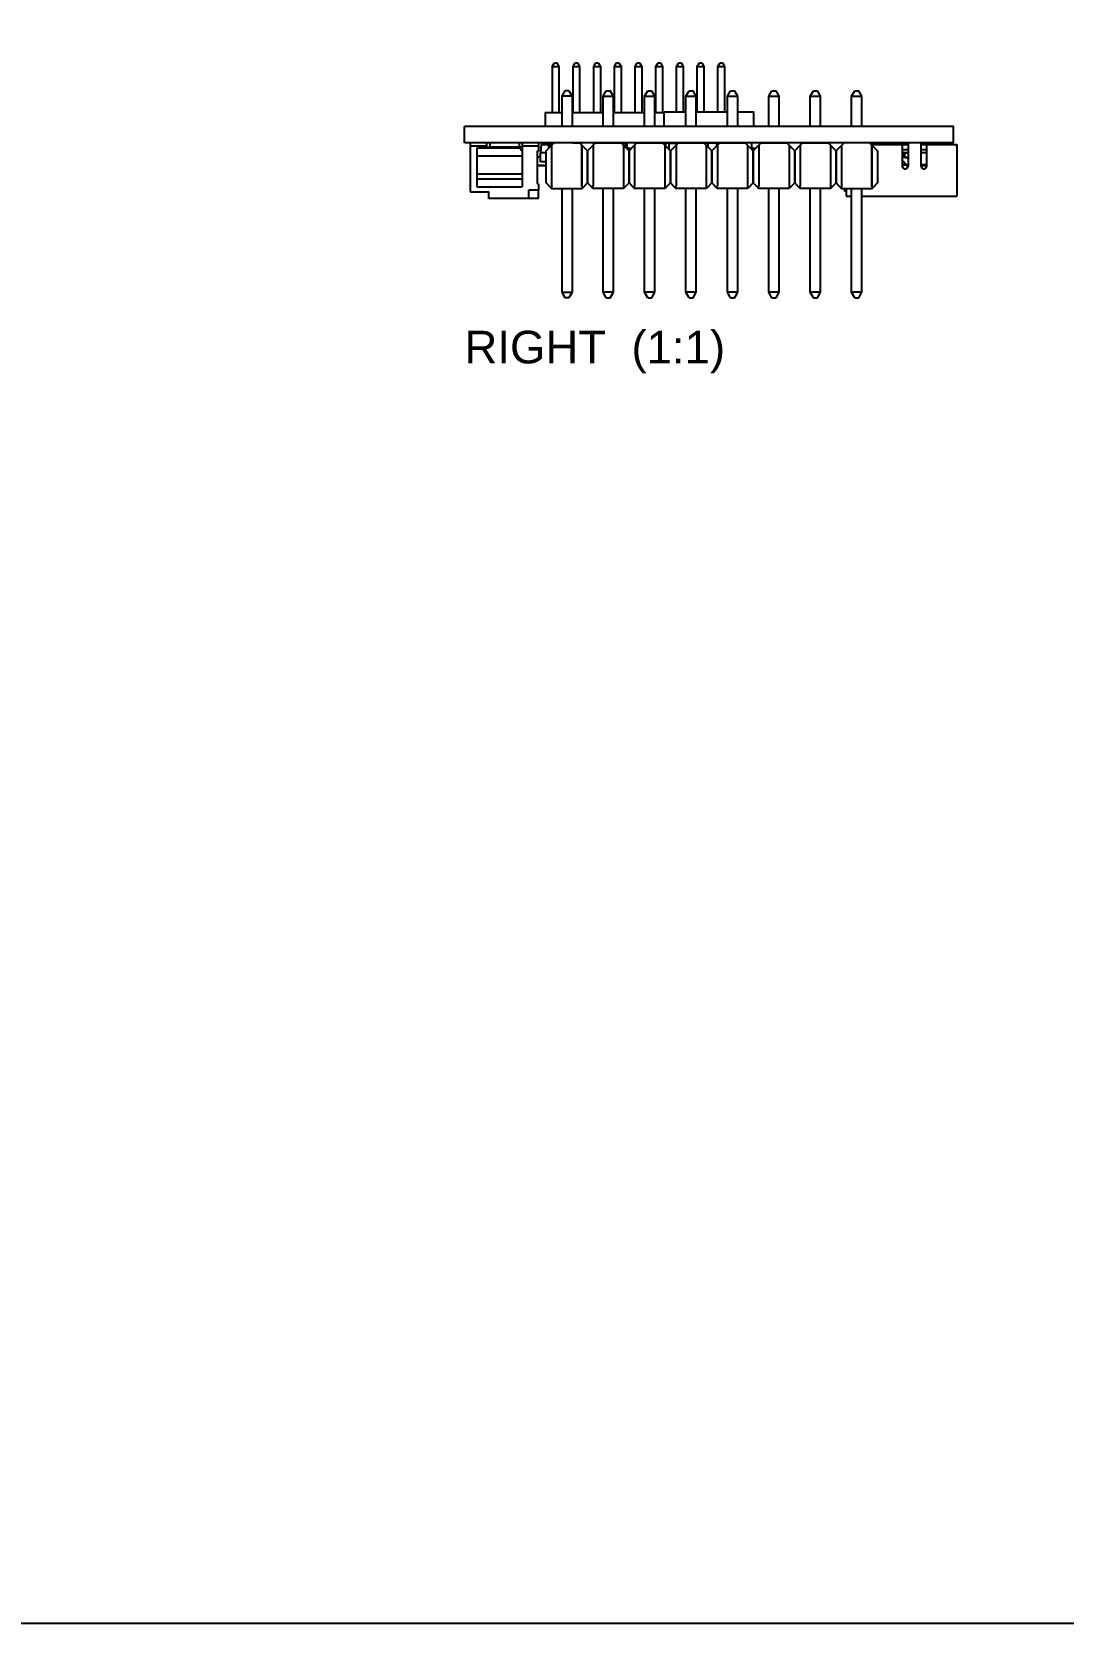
# Model space of a CAD drawing. Header units: millimetres. Extents: x -50 to 227, y -72 to 118.
# Drawn here: x 33.5 to 96.7, y -72 to 25.6 of the extents above; entities that cross this region are included whole.
import ezdxf

# ---------------------------------------------------------------- set-up
doc = ezdxf.new("R2010")
doc.units = ezdxf.units.MM
for name, color, linetype in [('LABELS', 7, 'Continuous'), ('SHEET_A4', 7, 'Continuous'), ('VISIBLE', 7, 'Continuous')]:
    doc.layers.add(name, color=color, linetype=linetype)
doc.styles.get("Standard").update_dxf_attribs({"font": 'arial.ttf'})

msp = doc.modelspace()

# ---------------------------------------------------------------- linework, layer by layer
at = {"layer": 'SHEET_A4'}
msp.add_lwpolyline([(-50, -72), (227, -72), (227, 118), (-50, 118)], close=True, dxfattribs=at)
at = {"layer": 'VISIBLE'}
for points in [[(65.387, 23.449), (65.519, 23.678)], [(65.387, 23.449), (65.794, 23.449)], [(65.387, 23.449), (65.387, 20.63)], [(65.519, 23.678), (65.662, 23.678)], [(65.662, 23.678), (65.794, 23.449)], [(65.794, 23.449), (65.794, 20.63)], [(66.657, 23.449), (66.789, 23.678)], [(66.657, 23.449), (67.064, 23.449)], [(66.657, 20.63), (66.657, 23.449)], [(66.789, 23.678), (66.932, 23.678)], [(66.932, 23.678), (67.064, 23.449)], [(67.064, 23.449), (67.064, 20.63)], [(67.927, 23.449), (68.059, 23.678)], [(67.927, 23.449), (68.334, 23.449)], [(67.927, 20.63), (67.927, 23.449)], [(68.059, 23.678), (68.202, 23.678)], [(68.202, 23.678), (68.334, 23.449)], [(68.334, 23.449), (68.334, 20.63)], [(69.197, 23.449), (69.329, 23.678)], [(69.197, 23.449), (69.604, 23.449)], [(69.197, 20.63), (69.197, 23.449)], [(69.329, 23.678), (69.472, 23.678)], [(69.472, 23.678), (69.604, 23.449)], [(69.604, 23.449), (69.604, 20.63)], [(70.467, 23.449), (70.599, 23.678)], [(70.467, 23.449), (70.874, 23.449)], [(70.467, 20.63), (70.467, 23.449)], [(70.599, 23.678), (70.742, 23.678)], [(70.742, 23.678), (70.874, 23.449)], [(70.874, 23.449), (70.874, 20.63)], [(71.737, 23.449), (71.869, 23.678)], [(71.737, 23.449), (72.144, 23.449)], [(71.737, 20.63), (71.737, 23.449)], [(71.869, 23.678), (72.012, 23.678)], [(72.012, 23.678), (72.144, 23.449)], [(72.144, 23.449), (72.144, 20.63)], [(73.007, 23.449), (73.139, 23.678)], [(73.007, 23.449), (73.414, 23.449)], [(73.007, 20.666), (73.007, 23.449)], [(73.139, 23.678), (73.282, 23.678)], [(73.282, 23.678), (73.414, 23.449)], [(73.414, 23.449), (73.414, 20.666)], [(74.277, 23.449), (74.409, 23.678)], [(74.277, 23.449), (74.684, 23.449)], [(74.277, 20.666), (74.277, 23.449)], [(74.409, 23.678), (74.552, 23.678)], [(74.552, 23.678), (74.684, 23.449)], [(74.684, 23.449), (74.684, 20.666)], [(75.547, 23.449), (75.679, 23.678)], [(75.547, 23.449), (75.954, 23.449)], [(75.547, 20.666), (75.547, 23.449)], [(75.679, 23.678), (75.822, 23.678)], [(75.822, 23.678), (75.954, 23.449)], [(75.954, 23.449), (75.954, 20.666)], [(66.155, 21.965), (65.965, 21.625)], [(66.595, 21.625), (65.965, 21.625)], [(65.965, 21.625), (65.965, 19.766)], [(66.405, 21.965), (66.155, 21.965)], [(66.405, 21.965), (66.595, 21.625)], [(66.595, 21.625), (66.595, 19.766)], [(68.505, 21.625), (68.695, 21.965)], [(68.505, 21.625), (69.135, 21.625)], [(68.505, 19.766), (68.505, 21.625)], [(68.695, 21.965), (68.945, 21.965)], [(69.135, 21.625), (68.945, 21.965)], [(69.135, 19.766), (69.135, 21.625)], [(71.045, 21.625), (71.235, 21.965)], [(71.045, 21.625), (71.675, 21.625)], [(71.045, 19.766), (71.045, 21.625)], [(71.235, 21.965), (71.485, 21.965)], [(71.675, 21.625), (71.485, 21.965)], [(71.675, 19.766), (71.675, 21.625)], [(73.585, 21.625), (73.775, 21.965)], [(73.585, 21.625), (74.215, 21.625)], [(73.585, 19.766), (73.585, 21.625)], [(73.775, 21.965), (74.025, 21.965)], [(74.215, 21.625), (74.025, 21.965)], [(74.215, 19.766), (74.215, 21.625)], [(76.125, 21.625), (76.315, 21.965)], [(76.125, 21.625), (76.755, 21.625)], [(76.125, 19.766), (76.125, 21.625)], [(76.315, 21.965), (76.565, 21.965)], [(76.755, 21.625), (76.565, 21.965)], [(76.755, 19.766), (76.755, 21.625)], [(78.665, 21.625), (78.855, 21.965)], [(78.665, 21.625), (79.295, 21.625)], [(78.665, 19.766), (78.665, 21.625)], [(78.855, 21.965), (79.105, 21.965)], [(79.295, 21.625), (79.105, 21.965)], [(79.295, 19.766), (79.295, 21.625)], [(81.205, 21.625), (81.395, 21.965)], [(81.205, 21.625), (81.835, 21.625)], [(81.205, 19.766), (81.205, 21.625)], [(81.395, 21.965), (81.645, 21.965)], [(81.835, 21.625), (81.645, 21.965)], [(81.835, 19.766), (81.835, 21.625)], [(83.745, 21.625), (83.935, 21.965)], [(83.745, 21.625), (84.375, 21.625)], [(83.745, 19.766), (83.745, 21.625)], [(83.935, 21.965), (84.185, 21.965)], [(84.375, 21.625), (84.185, 21.965)], [(84.375, 19.766), (84.375, 21.625)], [(64.956, 20.63), (64.956, 19.766)], [(64.956, 20.63), (65.965, 20.63)], [(66.595, 20.63), (68.505, 20.63)], [(69.135, 20.63), (71.045, 20.63)], [(71.675, 20.63), (72.25, 20.63)], [(72.25, 19.766), (72.25, 20.666)], [(72.25, 20.666), (73.585, 20.666)], [(74.215, 20.666), (76.125, 20.666)], [(76.755, 20.666), (77.75, 20.666)], [(77.75, 20.666), (77.751, 20.666)], [(77.751, 19.766), (77.751, 20.666)], [(90, 19.766), (60, 19.766)], [(60, 18.765), (60, 19.766)], [(90, 18.765), (90, 19.766)], [(90, 18.765), (60, 18.765)], [(60.348, 18.765), (60.348, 18.565)], [(60.348, 18.565), (60.348, 15.765)], [(61.348, 18.565), (60.348, 18.565)], [(61.348, 18.765), (61.348, 18.515)], [(61.548, 18.765), (61.548, 18.515)], [(63.348, 18.765), (63.348, 18.515)], [(63.548, 18.765), (63.548, 18.515)], [(64.548, 18.565), (63.548, 18.565)], [(64.548, 18.765), (64.548, 18.565)], [(64.548, 18.565), (64.548, 18.265)], [(64.709, 18.665), (64.665, 18.165)], [(64.709, 18.665), (65.165, 18.665)], [(64.848, 18.665), (64.948, 18.765)], [(65.356, 18.621), (65.01, 18.275)], [(65.165, 18.765), (65.465, 18.765)], [(65.165, 18.64), (65.165, 18.765)], [(65.165, 18.64), (65.375, 18.64)], [(65.165, 18.578), (65.165, 18.623), (65.165, 18.64)], [(65.165, 18.43), (65.165, 18.578)], [(65.499, 18.764), (65.356, 18.621)], [(65.356, 16.138), (65.356, 18.465), (65.356, 18.621)], [(65.465, 18.73), (65.465, 18.765)], [(65.465, 18.765), (65.465, 18.73)], [(65.465, 18.73), (65.465, 18.765)], [(65.465, 18.765), (65.465, 18.765)], [(67.062, 18.764), (65.499, 18.764)], [(65.794, 18.765), (65.794, 18.764)], [(65.965, 18.765), (65.965, 18.764)], [(66.595, 18.765), (66.595, 18.764)], [(66.644, 18.764), (66.65, 18.765)], [(66.65, 18.765), (67.15, 18.765)], [(67.062, 18.764), (67.205, 18.621)], [(67.205, 18.621), (67.062, 18.764)], [(67.36, 18.465), (67.062, 18.764)], [(67.062, 18.764), (67.36, 18.465)], [(67.15, 18.765), (67.162, 18.753)], [(67.162, 18.753), (67.162, 18.663)], [(67.205, 18.621), (67.55, 18.275)], [(67.205, 16.138), (67.205, 18.465), (67.205, 18.621)], [(67.205, 18.621), (67.55, 18.275)], [(67.55, 18.275), (67.896, 18.621)], [(67.896, 18.621), (68.039, 18.764)], [(67.896, 18.621), (67.896, 18.465), (67.896, 16.138)], [(67.927, 18.653), (67.927, 18.765)], [(68.039, 18.764), (69.602, 18.764)], [(68.2, 18.764), (68.2, 18.765)], [(68.505, 18.765), (68.2, 18.765)], [(68.2, 18.764), (68.2, 18.765)], [(68.505, 18.764), (68.505, 18.765)], [(69.35, 18.765), (69.135, 18.765)], [(69.135, 18.764), (69.135, 18.765)], [(69.344, 18.764), (69.35, 18.765)], [(69.35, 18.765), (69.85, 18.765)], [(69.602, 18.764), (69.9, 18.465)], [(69.9, 18.465), (69.602, 18.764)], [(69.602, 18.764), (69.745, 18.621)], [(69.745, 18.621), (69.602, 18.764)], [(69.688, 18.765), (69.688, 18.765)], [(70.09, 18.275), (69.745, 18.621)], [(69.745, 18.621), (69.745, 18.465), (69.745, 16.138)], [(70.09, 18.275), (69.745, 18.621)], [(69.95, 18.765), (69.85, 18.765)], [(69.85, 18.765), (69.862, 18.753)], [(69.862, 18.753), (69.95, 18.753)], [(69.862, 18.753), (69.862, 18.503)], [(69.95, 18.765), (69.95, 18.415)], [(70.09, 18.275), (70.436, 18.621)], [(70.412, 18.765), (70.4, 18.753)], [(70.436, 18.621), (70.579, 18.764)], [(70.436, 18.621), (70.436, 18.465), (70.436, 16.138)], [(70.45, 18.765), (70.45, 18.635)], [(70.579, 18.764), (72.142, 18.764)], [(70.874, 18.765), (70.874, 18.764)], [(71.1, 18.765), (71, 18.765)], [(71.045, 18.765), (71, 18.765)], [(71, 18.765), (71.045, 18.765)], [(71, 18.765), (71, 18.764)], [(71.045, 18.764), (71.045, 18.765)], [(71.675, 18.765), (72.05, 18.765)], [(71.675, 18.765), (72.05, 18.765)], [(72.05, 18.765), (71.675, 18.765)], [(73.162, 18.765), (71.675, 18.765)], [(72, 18.765), (71.675, 18.765)], [(72, 18.765), (71.675, 18.765)], [(71.7, 18.765), (71.675, 18.765)], [(72, 18.765), (71.675, 18.765)], [(71.675, 18.764), (71.675, 18.765)], [(72, 18.765), (71.7, 18.765)], [(72.05, 18.765), (72.05, 18.765)], [(72.05, 18.765), (72.05, 18.765)], [(72.05, 18.765), (72.05, 18.765)], [(72.05, 18.765), (72.05, 18.765)], [(72.142, 18.764), (72.44, 18.465)], [(72.44, 18.465), (72.142, 18.764)], [(72.142, 18.764), (72.285, 18.621)], [(72.285, 18.621), (72.142, 18.764)], [(72.63, 18.275), (72.285, 18.621)], [(72.285, 18.621), (72.285, 18.465), (72.285, 16.138)], [(72.63, 18.275), (72.285, 18.621)], [(72.362, 18.765), (72.35, 18.753)], [(72.35, 18.555), (72.35, 18.753)], [(72.362, 18.765), (72.538, 18.765)], [(72.538, 18.765), (72.55, 18.753)], [(72.55, 18.753), (72.538, 18.765)], [(72.55, 18.753), (73.108, 18.753)], [(72.55, 18.355), (72.55, 18.753)], [(72.63, 18.275), (72.976, 18.621)], [(72.976, 18.621), (73.119, 18.764)], [(72.976, 18.621), (72.976, 18.465), (72.976, 16.138)], [(73.119, 18.764), (74.682, 18.764)], [(73.162, 18.765), (73.156, 18.764)], [(73.4, 18.765), (73.338, 18.765)], [(73.338, 18.765), (73.344, 18.764)], [(73.344, 18.764), (73.338, 18.765)], [(73.585, 18.764), (73.585, 18.765)], [(74.215, 18.765), (74.35, 18.765)], [(74.215, 18.765), (74.35, 18.765)], [(74.35, 18.765), (74.215, 18.765)], [(74.215, 18.764), (74.215, 18.765)], [(74.356, 18.764), (74.35, 18.765)], [(74.356, 18.764), (74.35, 18.765)], [(74.35, 18.765), (74.356, 18.764)], [(74.35, 18.765), (74.356, 18.764)], [(74.362, 18.765), (74.356, 18.764)], [(74.356, 18.764), (74.362, 18.765)], [(74.544, 18.764), (74.538, 18.765)], [(74.538, 18.765), (74.544, 18.764)], [(74.682, 18.764), (74.98, 18.465)], [(74.98, 18.465), (74.682, 18.764)], [(74.682, 18.764), (74.825, 18.621)], [(74.825, 18.621), (74.682, 18.764)], [(74.683, 18.762), (74.683, 18.765)], [(74.683, 18.765), (75.183, 18.765)], [(75.17, 18.275), (74.825, 18.621)], [(74.825, 18.621), (74.825, 18.465), (74.825, 16.138)], [(75.17, 18.275), (74.825, 18.621)], [(74.938, 18.753), (74.95, 18.765)], [(74.938, 18.507), (74.938, 18.753)], [(74.95, 18.765), (75.45, 18.765)], [(75.17, 18.275), (75.516, 18.621)], [(75.45, 18.765), (75.462, 18.753)], [(75.462, 18.753), (75.462, 18.567)], [(75.516, 18.621), (75.659, 18.764)], [(75.516, 18.621), (75.516, 18.465), (75.516, 16.138)], [(75.547, 18.653), (75.547, 18.765)], [(75.662, 18.765), (75.65, 18.755)], [(75.659, 18.764), (77.222, 18.764)], [(75.662, 18.765), (75.938, 18.765)], [(75.662, 18.765), (75.938, 18.765)], [(75.8, 18.765), (76.125, 18.765)], [(75.938, 18.765), (75.944, 18.764)], [(75.944, 18.764), (75.938, 18.765)], [(75.962, 18.765), (75.956, 18.764)], [(75.956, 18.764), (75.962, 18.765)], [(75.962, 18.765), (76.125, 18.765)], [(76.125, 18.765), (75.962, 18.765)], [(76.05, 18.765), (76.125, 18.765)], [(76.05, 18.765), (76.125, 18.765)], [(76.125, 18.765), (76.05, 18.765)], [(76.05, 18.765), (76.05, 18.765)], [(76.125, 18.764), (76.125, 18.765)], [(76.755, 18.764), (76.755, 18.765)], [(76.762, 18.765), (76.756, 18.764)], [(76.756, 18.764), (76.762, 18.765)], [(76.944, 18.764), (76.938, 18.765)], [(76.938, 18.765), (76.944, 18.764)], [(76.962, 18.765), (76.956, 18.764)], [(77.222, 18.764), (77.52, 18.465)], [(77.52, 18.465), (77.222, 18.764)], [(77.222, 18.764), (77.365, 18.621)], [(77.365, 18.621), (77.222, 18.764)], [(77.238, 18.765), (77.25, 18.753)], [(77.25, 18.753), (77.238, 18.765)], [(77.25, 18.735), (77.25, 18.753)], [(77.25, 18.753), (77.25, 18.735)], [(77.25, 18.735), (77.25, 18.753)], [(77.25, 18.753), (77.25, 18.735)], [(77.71, 18.275), (77.365, 18.621)], [(77.365, 18.621), (77.365, 18.465), (77.365, 16.138)], [(77.71, 18.275), (77.365, 18.621)], [(77.6, 18.765), (77.6, 18.415)], [(77.71, 18.275), (78.056, 18.621)], [(78.056, 18.621), (78.199, 18.764)], [(78.056, 18.621), (78.056, 18.465), (78.056, 16.138)], [(78.1, 18.765), (78.1, 18.665)], [(78.199, 18.764), (79.762, 18.764)], [(78.444, 18.764), (78.45, 18.765)], [(78.45, 18.765), (78.665, 18.765)], [(78.485, 18.765), (78.665, 18.765)], [(78.485, 18.764), (78.485, 18.765)], [(78.665, 18.764), (78.665, 18.765)], [(79.295, 18.764), (79.295, 18.765)], [(79.762, 18.764), (80.06, 18.465)], [(80.06, 18.465), (79.762, 18.764)], [(79.762, 18.764), (79.905, 18.621)], [(79.905, 18.621), (79.762, 18.764)], [(80.25, 18.275), (79.905, 18.621)], [(79.905, 18.621), (79.905, 18.465), (79.905, 16.138)], [(80.25, 18.275), (79.905, 18.621)], [(80.25, 18.275), (80.596, 18.621)], [(80.596, 18.621), (80.739, 18.764)], [(80.596, 18.621), (80.596, 18.465), (80.596, 16.138)], [(80.739, 18.764), (82.302, 18.764)], [(80.75, 18.764), (80.75, 18.765)], [(80.75, 18.765), (80.75, 18.765)], [(80.75, 18.765), (80.75, 18.764)], [(81.205, 18.764), (81.205, 18.765)], [(81.835, 18.764), (81.835, 18.765)], [(82.302, 18.764), (82.6, 18.465)], [(82.6, 18.465), (82.302, 18.764)], [(82.302, 18.764), (82.445, 18.621)], [(82.445, 18.621), (82.302, 18.764)], [(82.79, 18.275), (82.445, 18.621)], [(82.445, 18.621), (82.445, 18.465), (82.445, 16.138)], [(82.79, 18.275), (82.445, 18.621)], [(83.136, 18.621), (82.79, 18.275)], [(83.279, 18.764), (83.136, 18.621)], [(83.136, 16.138), (83.136, 18.465), (83.136, 18.621)], [(84.842, 18.764), (83.279, 18.764)], [(83.4, 18.765), (83.4, 18.764)], [(83.745, 18.764), (83.745, 18.765)], [(84.375, 18.764), (84.375, 18.765)], [(84.842, 18.764), (84.985, 18.621)], [(84.985, 18.621), (84.842, 18.764)], [(85.14, 18.465), (84.842, 18.764)], [(84.842, 18.764), (85.14, 18.465)], [(84.94, 18.665), (86.85, 18.665)], [(84.985, 18.621), (85.33, 18.275)], [(84.985, 16.138), (84.985, 18.465), (84.985, 18.621)], [(84.985, 18.621), (85.33, 18.275)], [(86.85, 18.665), (86.85, 18.657), (86.85, 18.632), (86.85, 18.591), (86.85, 18.534), (86.85, 18.461), (86.85, 18.375), (86.85, 18.276), (86.85, 18.165), (86.85, 18.043), (86.85, 17.912), (86.85, 17.775), (86.85, 17.631), (86.85, 17.484), (86.85, 17.335)], [(86.85, 18.665), (86.851, 18.665), (86.855, 18.665), (86.861, 18.665), (86.87, 18.665), (86.881, 18.665), (86.894, 18.665), (86.909, 18.665), (86.925, 18.665), (86.944, 18.665), (86.963, 18.665), (86.984, 18.665), (87.006, 18.665), (87.028, 18.665), (87.05, 18.665)], [(87.05, 18.665), (87.2, 18.665)], [(87.2, 18.765), (87.2, 17.335)], [(88, 17.335), (88, 18.765)], [(88, 18.665), (88.15, 18.665)], [(88.15, 18.665), (88.172, 18.665), (88.195, 18.665), (88.216, 18.665), (88.237, 18.665), (88.256, 18.665), (88.275, 18.665), (88.291, 18.665), (88.306, 18.665), (88.319, 18.665), (88.33, 18.665), (88.339, 18.665), (88.345, 18.665), (88.349, 18.665), (88.35, 18.665)], [(88.35, 17.335), (88.35, 17.484), (88.35, 17.631), (88.35, 17.775), (88.35, 17.912), (88.35, 18.043), (88.35, 18.165), (88.35, 18.276), (88.35, 18.375), (88.35, 18.461), (88.35, 18.534), (88.35, 18.591), (88.35, 18.632), (88.35, 18.657), (88.35, 18.665)], [(88.35, 18.665), (90.2, 18.665)], [(88.875, 18.715), (88.861, 18.68), (88.825, 18.665)], [(88.925, 18.765), (88.89, 18.751), (88.875, 18.715)], [(89.475, 18.765), (89.511, 18.751), (89.525, 18.715)], [(89.525, 18.715), (89.539, 18.68), (89.575, 18.665)], [(90.2, 18.515), (90.2, 18.665)], [(90.2, 18.665), (90.2, 18.657), (90.2, 18.632), (90.2, 18.591), (90.2, 18.534), (90.2, 18.461), (90.2, 18.375), (90.2, 18.276), (90.2, 18.165), (90.2, 18.043), (90.2, 17.912), (90.2, 17.775), (90.2, 17.631), (90.2, 17.484), (90.2, 17.335)], [(60.748, 18.465), (60.748, 17.965)], [(60.748, 18.465), (63.348, 18.465)], [(60.748, 17.965), (63.548, 17.965)], [(60.748, 17.965), (60.748, 16.865)], [(61.348, 18.515), (61.348, 18.515), (61.348, 18.514), (61.348, 18.513), (61.348, 18.511), (61.348, 18.509), (61.348, 18.506), (61.348, 18.502), (61.348, 18.498), (61.348, 18.494), (61.348, 18.489), (61.348, 18.484), (61.348, 18.478), (61.348, 18.472), (61.348, 18.465)], [(61.348, 18.515), (61.548, 18.515)], [(63.348, 18.515), (61.548, 18.515)], [(63.548, 18.515), (63.348, 18.515)], [(63.548, 18.265), (63.348, 18.465)], [(63.548, 18.515), (63.548, 18.514), (63.548, 18.51), (63.548, 18.504), (63.548, 18.495), (63.548, 18.485), (63.548, 18.472), (63.548, 18.457), (63.548, 18.44), (63.548, 18.422), (63.548, 18.402), (63.548, 18.381), (63.548, 18.36), (63.548, 18.338), (63.548, 18.315)], [(63.548, 18.315), (63.548, 18.265)], [(63.548, 18.265), (63.548, 17.965)], [(63.548, 17.965), (63.548, 16.865)], [(64.548, 18.265), (64.448, 18.265)], [(64.448, 18.265), (64.448, 16.265)], [(64.448, 17.89), (64.548, 17.89)], [(64.665, 17.928), (64.548, 17.89)], [(64.665, 17.928), (64.548, 17.89)], [(64.665, 17.928), (64.548, 17.89)], [(64.665, 17.928), (64.548, 17.89)], [(64.665, 17.928), (64.548, 17.89)], [(64.665, 17.928), (64.548, 17.89)], [(65.01, 18.165), (64.665, 18.165)], [(64.665, 17.615), (64.665, 18.165)], [(65.01, 17.615), (64.665, 17.615)], [(65.01, 18.275), (65.2, 18.465)], [(65.01, 16.311), (65.01, 18.275)], [(67.205, 18.465), (67.205, 16.138)], [(67.55, 18.275), (67.55, 16.311)], [(67.55, 16.311), (67.55, 18.275)], [(70.23, 18.415), (69.95, 18.415)], [(70.09, 16.311), (70.09, 18.275)], [(70.09, 18.275), (70.09, 16.311)], [(72.63, 18.275), (72.63, 16.311)], [(72.63, 16.311), (72.63, 18.275)], [(75.17, 16.311), (75.17, 18.275)], [(75.17, 18.275), (75.17, 16.311)], [(77.85, 18.415), (77.6, 18.415)], [(77.71, 18.275), (77.71, 16.311)], [(77.71, 16.311), (77.71, 18.275)], [(80.25, 16.311), (80.25, 18.275)], [(80.25, 18.275), (80.25, 16.311)], [(82.79, 18.275), (82.98, 18.465)], [(82.79, 18.275), (82.79, 16.311)], [(82.79, 16.311), (82.79, 18.275)], [(84.985, 18.465), (84.985, 16.138)], [(85.33, 18.275), (85.33, 16.311)], [(85.33, 18.275), (85.33, 16.311)], [(86.85, 18.365), (86.851, 18.365), (86.855, 18.365), (86.861, 18.365), (86.87, 18.365), (86.881, 18.365), (86.894, 18.365), (86.909, 18.365), (86.925, 18.365), (86.944, 18.365), (86.963, 18.365), (86.984, 18.365), (87.006, 18.365), (87.028, 18.365), (87.05, 18.365)], [(87.2, 18.165), (86.85, 18.165)], [(86.85, 18.165), (86.906, 18.165)], [(86.85, 18.145), (86.906, 18.145)], [(87.2, 17.865), (86.85, 17.865)], [(87.09, 17.446), (86.995, 17.54), (86.916, 17.619), (86.866, 17.669), (86.85, 17.685)], [(86.906, 18.165), (86.896, 18.155)], [(86.896, 18.135), (86.896, 18.148), (86.896, 18.155), (86.896, 18.155), (86.896, 18.155)], [(86.896, 17.895), (86.896, 18.135)], [(86.896, 17.895), (86.896, 17.883), (86.896, 17.876), (86.896, 17.875), (86.896, 17.875)], [(86.896, 17.875), (86.905, 17.865)], [(86.906, 18.165), (87.2, 18.165)], [(86.996, 18.155), (87.2, 18.155)], [(86.996, 18.155), (87.2, 18.155)], [(86.996, 17.895), (86.996, 18.135)], [(86.996, 17.875), (86.996, 17.895)], [(86.996, 17.865), (86.996, 17.895)], [(86.996, 17.875), (87.2, 17.875)], [(87.05, 18.365), (87.2, 18.365)], [(87.105, 17.875), (87.105, 17.865)], [(88, 18.365), (88.15, 18.365)], [(88.35, 18.165), (88, 18.165)], [(88.15, 18.365), (88.172, 18.365), (88.195, 18.365), (88.216, 18.365), (88.237, 18.365), (88.256, 18.365), (88.275, 18.365), (88.291, 18.365), (88.306, 18.365), (88.319, 18.365), (88.33, 18.365), (88.339, 18.365), (88.345, 18.365), (88.349, 18.365), (88.35, 18.365)], [(60.748, 16.865), (63.548, 16.865)], [(60.748, 16.865), (60.748, 16.565)], [(63.548, 16.865), (63.548, 16.565)], [(65.01, 17.39), (64.448, 17.39)], [(64.448, 17.39), (65.01, 17.39)], [(64.448, 17.39), (65.01, 17.39)], [(64.448, 17.39), (65.01, 17.39)], [(64.448, 17.39), (65.01, 17.39)], [(64.448, 17.39), (65.01, 17.39)], [(86.85, 17.446), (87.09, 17.446)], [(87.139, 17.397), (86.85, 17.397)], [(86.85, 17.335), (86.884, 17.232), (86.971, 17.169), (87.079, 17.169), (87.167, 17.232), (87.2, 17.335)], [(87.09, 17.446), (87.139, 17.397)], [(87.1, 17.435), (87.2, 17.435)], [(87.1, 17.435), (87.2, 17.435)], [(87.1, 17.435), (87.2, 17.435)], [(87.139, 17.397), (87.167, 17.391)], [(87.167, 17.233), (87.167, 17.391)], [(87.167, 17.385), (87.169, 17.385), (87.171, 17.385), (87.173, 17.385), (87.175, 17.385), (87.177, 17.385), (87.179, 17.385), (87.182, 17.385), (87.184, 17.385), (87.186, 17.385), (87.189, 17.385), (87.192, 17.385), (87.194, 17.385), (87.197, 17.385), (87.2, 17.385)], [(88, 17.435), (88.35, 17.435)], [(88, 17.435), (88.35, 17.435)], [(88, 17.435), (88.35, 17.435)], [(88, 17.385), (88.35, 17.385)], [(88, 17.335), (88.034, 17.232), (88.121, 17.169), (88.229, 17.169), (88.317, 17.232), (88.35, 17.335)], [(90.2, 17.335), (90.2, 16.835)], [(90.2, 16.835), (90.2, 16.686), (90.2, 16.539), (90.2, 16.396), (90.2, 16.258), (90.2, 16.128), (90.2, 16.006), (90.2, 15.895), (90.2, 15.795), (90.2, 15.709), (90.2, 15.637), (90.2, 15.58), (90.2, 15.539), (90.2, 15.514), (90.2, 15.505)], [(60.348, 15.765), (61.498, 15.765)], [(60.548, 15.765), (61.498, 15.765)], [(60.748, 16.565), (60.748, 16.065)], [(60.748, 16.565), (63.548, 16.565)], [(60.748, 16.065), (63.548, 16.065)], [(61.498, 15.365), (61.498, 15.765)], [(61.498, 15.565), (61.498, 15.765)], [(63.548, 16.565), (63.548, 16.065)], [(64.548, 15.865), (63.948, 15.865)], [(63.948, 15.365), (63.948, 15.865)], [(64.548, 16.265), (64.448, 16.265)], [(64.548, 16.265), (64.548, 15.865)], [(64.548, 15.365), (64.548, 15.865)], [(65.187, 16.134), (65.01, 16.311)], [(65.305, 16.016), (65.01, 16.311)], [(65.356, 16.138), (65.341, 16.069), (65.305, 16.016)], [(65.305, 16.016), (65.341, 15.98), (65.356, 15.965)], [(65.356, 15.965), (65.305, 16.016)], [(65.334, 16.054), (65.338, 16.062)], [(65.356, 15.965), (67.205, 15.965)], [(65.965, 15.965), (65.965, 9.61)], [(66.595, 15.965), (66.595, 9.61)], [(67.255, 16.016), (67.219, 16.069), (67.205, 16.138)], [(67.205, 15.965), (67.219, 15.98), (67.255, 16.016)], [(67.255, 16.016), (67.251, 16.012)], [(67.255, 16.016), (67.55, 16.311)], [(67.55, 16.311), (67.255, 16.016)], [(67.55, 16.311), (67.845, 16.016)], [(67.55, 16.311), (67.727, 16.134)], [(67.845, 16.016), (67.881, 16.069), (67.896, 16.138)], [(67.896, 15.965), (67.881, 15.98), (67.845, 16.016)], [(67.849, 16.012), (67.896, 15.965)], [(67.878, 16.062), (67.874, 16.055)], [(69.745, 15.965), (67.896, 15.965)], [(68.505, 9.61), (68.505, 15.965)], [(69.135, 9.61), (69.135, 15.965)], [(69.745, 16.138), (69.759, 16.069), (69.795, 16.016)], [(69.795, 16.016), (69.759, 15.98), (69.745, 15.965)], [(69.766, 16.054), (69.762, 16.063)], [(69.795, 16.016), (70.09, 16.311)], [(70.09, 16.311), (69.795, 16.016)], [(70.09, 16.311), (70.385, 16.016)], [(70.09, 16.311), (70.267, 16.134)], [(70.385, 16.016), (70.421, 16.069), (70.436, 16.138)], [(70.436, 15.965), (70.421, 15.98), (70.385, 16.016)], [(70.389, 16.012), (70.436, 15.965)], [(70.418, 16.062), (70.414, 16.055)], [(72.285, 15.965), (70.436, 15.965)], [(71.045, 9.61), (71.045, 15.965)], [(71.675, 9.61), (71.675, 15.965)], [(72.285, 16.138), (72.299, 16.069), (72.335, 16.016)], [(72.335, 16.016), (72.299, 15.98), (72.285, 15.965)], [(72.306, 16.054), (72.302, 16.063)], [(72.335, 16.016), (72.63, 16.311)], [(72.63, 16.311), (72.335, 16.016)], [(72.63, 16.311), (72.925, 16.016)], [(72.63, 16.311), (72.807, 16.134)], [(72.925, 16.016), (72.961, 16.069), (72.976, 16.138)], [(72.976, 15.965), (72.961, 15.98), (72.925, 16.016)], [(72.929, 16.012), (72.976, 15.965)], [(72.958, 16.062), (72.954, 16.055)], [(74.825, 15.965), (72.976, 15.965)], [(73.585, 9.61), (73.585, 15.965)], [(74.215, 9.61), (74.215, 15.965)], [(74.825, 16.138), (74.839, 16.069), (74.875, 16.016)], [(74.875, 16.016), (74.839, 15.98), (74.825, 15.965)], [(74.846, 16.054), (74.842, 16.063)], [(74.875, 16.016), (75.17, 16.311)], [(75.17, 16.311), (74.875, 16.016)], [(75.17, 16.311), (75.465, 16.016)], [(75.17, 16.311), (75.347, 16.134)], [(75.465, 16.016), (75.501, 16.069), (75.516, 16.138)], [(75.516, 15.965), (75.501, 15.98), (75.465, 16.016)], [(75.469, 16.012), (75.516, 15.965)], [(75.498, 16.062), (75.494, 16.055)], [(77.365, 15.965), (75.516, 15.965)], [(76.125, 9.61), (76.125, 15.965)], [(76.755, 9.61), (76.755, 15.965)], [(77.365, 16.138), (77.379, 16.069), (77.415, 16.016)], [(77.415, 16.016), (77.379, 15.98), (77.365, 15.965)], [(77.386, 16.054), (77.382, 16.063)], [(77.415, 16.016), (77.71, 16.311)], [(77.71, 16.311), (77.415, 16.016)], [(77.71, 16.311), (78.005, 16.016)], [(77.71, 16.311), (77.887, 16.134)], [(78.005, 16.016), (78.041, 16.069), (78.056, 16.138)], [(78.056, 15.965), (78.041, 15.98), (78.005, 16.016)], [(78.009, 16.012), (78.056, 15.965)], [(78.038, 16.062), (78.034, 16.055)], [(79.905, 15.965), (78.056, 15.965)], [(78.665, 9.61), (78.665, 15.965)], [(79.295, 9.61), (79.295, 15.965)], [(79.905, 16.138), (79.919, 16.069), (79.955, 16.016)], [(79.955, 16.016), (79.919, 15.98), (79.905, 15.965)], [(79.926, 16.054), (79.922, 16.063)], [(79.955, 16.016), (80.25, 16.311)], [(80.25, 16.311), (79.955, 16.016)], [(80.25, 16.311), (80.545, 16.016)], [(80.25, 16.311), (80.427, 16.134)], [(80.545, 16.016), (80.581, 16.069), (80.596, 16.138)], [(80.596, 15.965), (80.581, 15.98), (80.545, 16.016)], [(80.549, 16.012), (80.596, 15.965)], [(80.578, 16.062), (80.574, 16.055)], [(82.445, 15.965), (80.596, 15.965)], [(81.205, 9.61), (81.205, 15.965)], [(81.835, 9.61), (81.835, 15.965)], [(82.445, 16.138), (82.459, 16.069), (82.495, 16.016)], [(82.495, 16.016), (82.459, 15.98), (82.445, 15.965)], [(82.466, 16.054), (82.462, 16.063)], [(82.495, 16.016), (82.79, 16.311)], [(82.79, 16.311), (82.495, 16.016)], [(82.967, 16.134), (82.79, 16.311)], [(83.085, 16.016), (82.79, 16.311)], [(83.136, 16.138), (83.121, 16.069), (83.085, 16.016)], [(83.085, 16.016), (83.121, 15.98), (83.136, 15.965)], [(83.136, 15.965), (83.085, 16.016)], [(83.114, 16.054), (83.118, 16.062)], [(83.136, 15.965), (84.985, 15.965)], [(83.3, 15.965), (83.3, 15.948), (83.3, 15.932), (83.3, 15.917), (83.3, 15.903), (83.3, 15.89), (83.3, 15.878), (83.3, 15.866), (83.3, 15.856), (83.3, 15.846), (83.3, 15.838), (83.3, 15.83), (83.3, 15.824), (83.3, 15.818), (83.3, 15.814)], [(83.4, 15.814), (83.3, 15.814)], [(83.4, 15.965), (83.4, 15.905), (83.4, 15.849), (83.4, 15.796), (83.4, 15.747), (83.4, 15.702), (83.4, 15.662), (83.4, 15.626), (83.4, 15.594), (83.4, 15.567), (83.4, 15.545), (83.4, 15.528), (83.4, 15.515), (83.4, 15.508), (83.4, 15.505)], [(83.745, 9.61), (83.745, 15.965)], [(84.375, 9.61), (84.375, 15.965)], [(85.035, 16.016), (84.999, 16.069), (84.985, 16.138)], [(84.985, 15.965), (84.999, 15.98), (85.035, 16.016)], [(85.035, 16.016), (85.031, 16.012)], [(85.035, 16.016), (85.33, 16.311)], [(85.33, 16.311), (85.035, 16.016)], [(63.948, 15.365), (61.498, 15.365)], [(64.548, 15.365), (63.948, 15.365)], [(83.4, 15.505), (83.745, 15.505)], [(84.375, 15.505), (90.2, 15.505)], [(65.965, 9.61), (66.595, 9.61)], [(65.965, 9.61), (66.155, 9.27)], [(66.405, 9.27), (66.155, 9.27)], [(66.595, 9.61), (66.405, 9.27)], [(68.695, 9.27), (68.505, 9.61)], [(69.135, 9.61), (68.505, 9.61)], [(68.695, 9.27), (68.945, 9.27)], [(68.945, 9.27), (69.135, 9.61)], [(71.235, 9.27), (71.045, 9.61)], [(71.675, 9.61), (71.045, 9.61)], [(71.235, 9.27), (71.485, 9.27)], [(71.485, 9.27), (71.675, 9.61)], [(73.775, 9.27), (73.585, 9.61)], [(74.215, 9.61), (73.585, 9.61)], [(73.775, 9.27), (74.025, 9.27)], [(74.025, 9.27), (74.215, 9.61)], [(76.315, 9.27), (76.125, 9.61)], [(76.755, 9.61), (76.125, 9.61)], [(76.315, 9.27), (76.565, 9.27)], [(76.565, 9.27), (76.755, 9.61)], [(78.855, 9.27), (78.665, 9.61)], [(79.295, 9.61), (78.665, 9.61)], [(78.855, 9.27), (79.105, 9.27)], [(79.105, 9.27), (79.295, 9.61)], [(81.395, 9.27), (81.205, 9.61)], [(81.835, 9.61), (81.205, 9.61)], [(81.395, 9.27), (81.645, 9.27)], [(81.645, 9.27), (81.835, 9.61)], [(83.935, 9.27), (83.745, 9.61)], [(84.375, 9.61), (83.745, 9.61)], [(83.935, 9.27), (84.185, 9.27)], [(84.185, 9.27), (84.375, 9.61)]]:
    msp.add_lwpolyline(points, dxfattribs=at)

# ---------------------------------------------------------------- texts
at = {"layer": 'LABELS'}
msp.add_text('RIGHT  (1:1)', height=2, dxfattribs=at).set_placement((60, 5.247))

doc.saveas('drawing.dxf')
